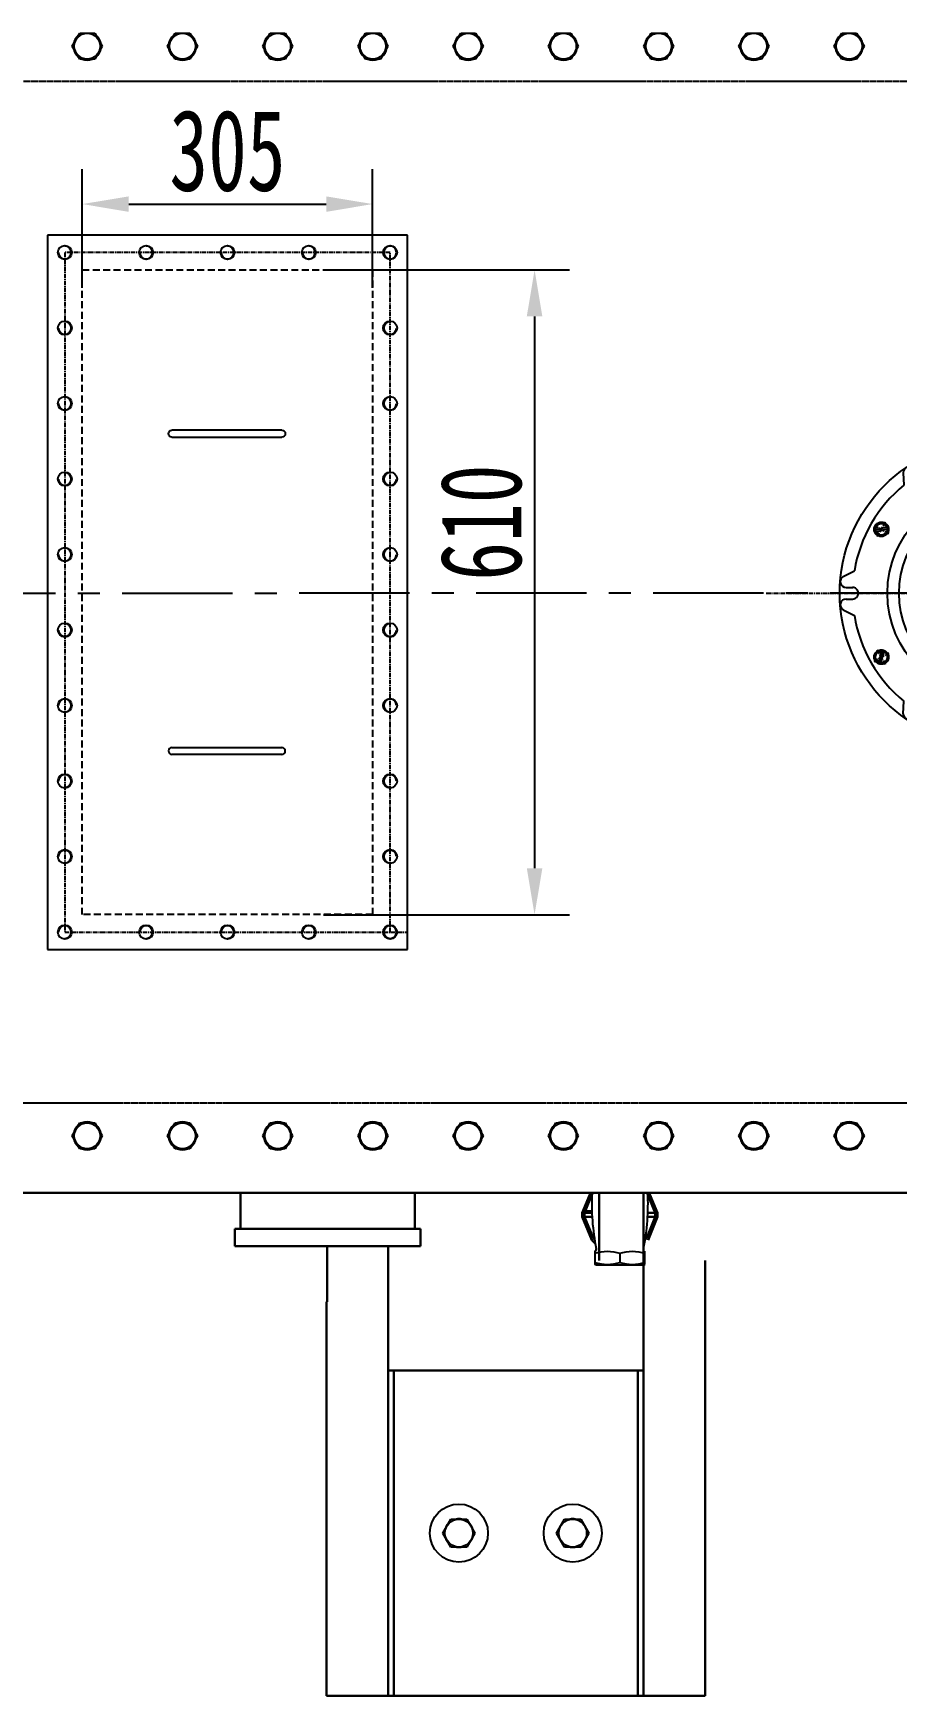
# Model space of a CAD drawing. Extents: x 54056 to 359947, y -41534 to 373650.
# Drawn here: x 79581 to 80325, y -40168 to -38737 of the extents above; entities that cross this region are included whole.
import ezdxf

# ---------------------------------------------------------------- set-up
doc = ezdxf.new("R2010")
doc.units = 0
doc.header["$LTSCALE"] = 3
doc.header["$MEASUREMENT"] = 0
for name, pattern in [('ACISOTGL', [3, 2, -1]), ('CENTER', [50.8, 31.75, -6.35, 6.35, -6.35]), ('CENTERX2', [20.32, 12.7, -2.54, 2.54, -2.54]), ('HIDDEN', [0.2, 0.1, -0.1])]:
    doc.linetypes.add(name, pattern=pattern)
doc.layers.get('0').update_dxf_attribs({"linetype": 'CONTINUOUS', "lineweight": 30})
doc.layers.get('DEFPOINTS').update_dxf_attribs({"linetype": 'CONTINUOUS', "lineweight": 20})
for name, color, linetype in [('02___PRT_ALL_AXES', 7, 'CONTINUOUS'), ('02__ASM_ALL_AXES', 7, 'CONTINUOUS'), ('1', 6, 'CENTER'), ('2细线层', 4, 'CONTINUOUS'), ('4', 4, 'CONTINUOUS'), ('ROUNDS', 7, 'CONTINUOUS'), ('THICK_LINE', 255, 'CONTINUOUS')]:
    doc.layers.add(name, color=color, linetype=linetype)
doc.layers.add('DIM', color=4, linetype='CONTINUOUS', lineweight=20)
doc.layers.add('标注、文本', color=3, linetype='CONTINUOUS', lineweight=25)
doc.styles.get("Standard").update_dxf_attribs({"font": 'STFANGSO.TTF', "width": 0.7})
doc.dimstyles.new('1-15', dxfattribs={"dimscale": 20, "dimtxt": 3.5, "dimasz": 2, "dimexe": 1.5, "dimexo": 0.5, "dimgap": 0.5, "dimtad": 1, "dimtoh": 1, "dimdec": 1, "dimdsep": 46, "dimtxsty": 'Standard', "dimcen": 2.5, "dimclrd": 3, "dimclre": 3, "dimclrt": 3, "dimadec": 0, "dimazin": 2, "dimtfac": 1, "dimtdec": 1, "dimtmove": 0, "dimatfit": 2, "dimfxl": 1, "dimarcsym": 0})

# ---------------------------------------------------------------- blocks, each defined once
blk = doc.blocks.new('压力释放阀')
at = {"layer": '1', "color": 1, "linetype": 'CENTERX2', "lineweight": -3, "ltscale": 0.1}
for p, q in [((57156.8, -167760.2), (57156.8, -167475.7)), ((57149.5, -167507.9), (57164.1, -167507.9)), ((57055.3, -167559.3), (57067.9, -167566.6)), ((57057.9, -167569.2), (57065.2, -167556.6)), ((57258.4, -167559.3), (57245.8, -167566.6)), ((57248.5, -167556.6), (57255.8, -167569.2)), ((56962.5, -167617.9), (57351.2, -167617.9)), ((57065.2, -167679.2), (57057.9, -167666.6)), ((57255.8, -167666.6), (57248.5, -167679.2)), ((57055.3, -167676.6), (57067.9, -167669.3)), ((57258.4, -167676.6), (57245.8, -167669.3)), ((57164.1, -167727.9), (57149.5, -167727.9))]:
    blk.add_line(p, q, dxfattribs=at)
at = {"layer": '1'}
for p, q in [((57152.8, -167505), (57159.8, -167512)), ((57153.9, -167503.9), (57160.9, -167510.8)), ((57056.6, -167563.4), (57066.1, -167560.9)), ((57057, -167565), (57066.6, -167562.4)), ((57252.6, -167557.9), (57250.1, -167567.5)), ((57254.2, -167558.4), (57251.6, -167567.9)), ((57059.5, -167677.5), (57062.1, -167667.9)), ((57061.1, -167677.9), (57063.6, -167668.4)), ((57256.7, -167670.9), (57247.1, -167673.4)), ((57257.1, -167672.4), (57247.5, -167675)), ((57159.8, -167732), (57152.8, -167725)), ((57160.9, -167730.8), (57153.9, -167723.9))]:
    blk.add_line(p, q, dxfattribs=at)
for centre, radius in [((57156.8, -167507.9), 6.2), ((57156.8, -167507.9), 5), ((57061.6, -167562.9), 6.2), ((57061.6, -167562.9), 5), ((57252.1, -167562.9), 6.2), ((57252.1, -167562.9), 5), ((57061.6, -167672.9), 6.2), ((57061.6, -167672.9), 5), ((57252.1, -167672.9), 6.2), ((57252.1, -167672.9), 5), ((57156.8, -167727.9), 6.2), ((57156.8, -167727.9), 5)]:
    blk.add_circle(centre, radius, dxfattribs=at)
at = {"layer": '4'}
for p, q in [((57156.8, -167500.6), (57156.8, -167515.2)), ((57156.8, -167735.2), (57156.8, -167720.6))]:
    blk.add_line(p, q, dxfattribs=at)
at = {"layer": 'THICK_LINE', "color": 95, "linetype": 'Continuous'}
for p, q in [((57243.9, -167486.3), (57239.4, -167502.9)), ((57254, -167492.7), (57243.7, -167490)), ((57245, -167485.2), (57243.9, -167486.3)), ((57255.3, -167487.9), (57245, -167485.2)), ((57255.7, -167489.4), (57251.2, -167506)), ((57255.3, -167487.9), (57255.7, -167489.4)), ((57239.8, -167504.3), (57239.4, -167502.9)), ((57250.1, -167507.1), (57239.8, -167504.3)), ((57251.4, -167502.3), (57241.1, -167499.6)), ((57250.1, -167507.1), (57251.2, -167506))]:
    blk.add_line(p, q, dxfattribs=at)
for centre, radius, start, end in [((57259, -167499.2), 18, 148.9966, 181.0034), ((57248, -167488.6), 4.57, 131.2954, 197.0856), ((57236.1, -167493.1), 18, 328.9966, 1.0034), ((57250.9, -167489.4), 4.57, 312.9144, 18.7046), ((57244.2, -167502.9), 4.57, 132.9144, 198.7046), ((57247.1, -167503.7), 4.57, 311.2954, 17.5588)]:
    blk.add_arc(centre, radius, start, end, dxfattribs=at)
at = {"layer": '标注、文本'}
for p, q in [((57153.8, -167435.9), (57139.6, -167489.1)), ((57250.4, -167461.8), (57153.8, -167435.9)), ((57246.9, -167455.7), (57160, -167432.4)), ((57246, -167478.2), (57149.4, -167452.4)), ((57246.6, -167476.3), (57150, -167450.4)), ((57236.2, -167514.9), (57250.4, -167461.8)), ((57139.6, -167489.1), (57236.2, -167514.9)), ((57089.7, -167511.6), (57092.6, -167516.6)), ((57098.4, -167506.6), (57101.2, -167511.6)), ((57098.4, -167506.6), (57101.2, -167511.6)), ((57105.3, -167499.8), (57114.2, -167505.7)), ((57208.4, -167499.8), (57199.5, -167505.7)), ((57215.3, -167506.6), (57212.5, -167511.6)), ((57224, -167511.6), (57221.1, -167516.6)), ((57224, -167511.6), (57221.1, -167516.6)), ((57080.4, -167514.2), (57081, -167524.9)), ((57233.3, -167514.2), (57232.7, -167524.9)), ((57028.8, -167603.5), (57038.4, -167598.7)), ((57166.8, -167760.2), (57166.8, -167607.9)), ((57166.8, -167607.9), (57170.8, -167607.9)), ((57170.8, -167758.2), (57170.8, -167607.9)), ((57284.9, -167603.5), (57275.3, -167598.7)), ((57031.2, -167612.9), (57036.9, -167612.9)), ((57031.2, -167612.9), (57036.9, -167612.9)), ((57031.2, -167622.9), (57036.9, -167622.9)), ((57282.5, -167612.9), (57276.7, -167612.9)), ((57282.5, -167622.9), (57276.7, -167622.9)), ((57282.5, -167622.9), (57276.7, -167622.9)), ((57028.8, -167632.3), (57038.4, -167637.1)), ((57284.9, -167632.3), (57275.3, -167637.1)), ((57080.4, -167721.6), (57081, -167710.9)), ((57233.3, -167721.6), (57232.7, -167710.9)), ((57089.7, -167724.2), (57092.6, -167719.2)), ((57089.7, -167724.2), (57092.6, -167719.2)), ((57098.4, -167729.2), (57101.2, -167724.2)), ((57146.8, -167758.2), (57146.8, -167722.2)), ((57148.8, -167720.2), (57166.8, -167720.2)), ((57215.3, -167729.2), (57212.5, -167724.2)), ((57215.3, -167729.2), (57212.5, -167724.2)), ((57224, -167724.2), (57221.1, -167719.2)), ((57105.3, -167736), (57114.2, -167730.1)), ((57208.4, -167736), (57199.5, -167730.1)), ((57148.8, -167760.2), (57168.8, -167760.2))]:
    blk.add_line(p, q, dxfattribs=at)
for radius in [131, 90, 80, 60, 30, 6]:
    blk.add_circle((57156.8, -167617.9), radius, dxfattribs=at)
for centre, radius, start, end in [((57158.7, -167437.2), 5, 75, 165), ((57245.6, -167460.5), 5, 345, 75), ((57085.4, -167514.1), 5, 30, 180.9057), ((57096.8, -167514), 5, 208.806, 31.194), ((57102.7, -167504.1), 5, 59.0943, 210), ((57156.8, -167617.9), 120, 69.2011, 110.7989), ((57211, -167504.1), 5, 330, 120.9057), ((57216.8, -167514), 5, 148.806, 331.194), ((57228.3, -167514.1), 5, 359.0943, 150), ((57156.8, -167617.9), 120, 129.2011, 170.7989), ((57156.8, -167617.9), 120, 9.2011, 50.7989), ((57031.2, -167607.9), 5, 119.0943, 270), ((57282.5, -167607.9), 5, 270, 60.9057), ((57031.2, -167627.9), 5, 90, 240.9057), ((57036.8, -167617.9), 5, 268.806, 91.194), ((57276.8, -167617.9), 5, 88.806, 271.194), ((57282.5, -167627.9), 5, 299.0943, 90), ((57156.8, -167617.9), 120, 189.2011, 230.7989), ((57156.8, -167617.9), 120, 309.2011, 350.7989), ((57085.4, -167721.7), 5, 179.0943, 330), ((57096.8, -167721.8), 5, 328.806, 151.194), ((57148.8, -167722.2), 2, 90, 180), ((57216.8, -167721.8), 5, 28.806, 211.194), ((57228.3, -167721.7), 5, 210, 0.9057), ((57102.7, -167731.7), 5, 150, 300.9057), ((57156.8, -167617.9), 120, 249.2011, 290.7989), ((57211, -167731.7), 5, 239.0943, 30), ((57148.8, -167758.2), 2, 180, 270)]:
    blk.add_arc(centre, radius, start, end, dxfattribs=at)
at = {"layer": '标注、文本', "lineweight": -3, "ltscale": 0.1}
blk.add_arc((57168.8, -167758.2), 2, 270, 0, dxfattribs=at)
blk = doc.blocks.new('A$C279C5193')
at = {"layer": '2细线层', "ltscale": 5}
for points in [[(3, 6), (97.6, 6)], [(97.6, 0), (3, 0)]]:
    blk.add_lwpolyline(points, dxfattribs=at)
for centre, start, end in [((3, 3), 90, 270), ((97.6, 3), 270, 90)]:
    blk.add_arc(centre, 3.02, start, end, dxfattribs=at)
blk = doc.blocks.new('A$Ca25edfa1')
at = {"color": 2, "linetype": 'ACISOTGL', "lineweight": -3}
blk.add_lwpolyline([(-199.75, 122.52), (355.25, 122.52), (355.25, -127.48), (-199.75, -127.48)], close=True, dxfattribs=at)
at = {"color": 3}
for centre, start, end in [((-214.75, 137.52), 180, 90), ((-214.75, 137.52), 180, 90), ((-214.75, 137.52), 180, 90), ((-214.75, 137.52), 180, 90), ((-149.75, 137.52), 180, 90), ((-84.75, 137.52), 180, 90), ((-19.75, 137.52), 180, 90), ((45.25, 137.52), 90, 0), ((110.25, 137.52), 90, 0), ((175.25, 137.52), 90, 0), ((240.25, 137.52), 90, 0), ((305.25, 137.52), 90, 0), ((370.25, 137.52), 90, 0), ((370.25, 137.52), 90, 0), ((370.25, 137.52), 90, 0), ((-214.75, 67.52), 180, 90), ((370.25, 67.52), 90, 0), ((-214.75, -2.48), 180, 90), ((370.25, -2.48), 90, 0), ((-214.75, -72.48), 180, 90), ((370.25, -72.48), 90, 0), ((-214.75, -142.48), 180, 90), ((-214.75, -142.48), 270, 180), ((-214.75, -142.48), 270, 180), ((-214.75, -142.48), 270, 180), ((-214.75, -142.48), 270, 180), ((-214.75, -142.48), 270, 180), ((-149.75, -142.48), 270, 180), ((-84.75, -142.48), 270, 180), ((-19.75, -142.48), 270, 180), ((45.25, -142.48), 0, 270), ((110.25, -142.48), 0, 270), ((175.25, -142.48), 0, 270), ((240.25, -142.48), 0, 270), ((305.25, -142.48), 0, 270), ((370.25, -142.48), 90, 0), ((370.25, -142.48), 0, 270), ((370.25, -142.48), 0, 270), ((370.25, -142.48), 0, 270), ((370.25, -142.48), 0, 270)]:
    blk.add_arc(centre, 5.2, start, end, dxfattribs=at)
at = {"layer": '1', "color": 1, "linetype": 'CENTERX2', "lineweight": -3, "ltscale": 0.1}
for p, q in [((370.25, 137.52), (-214.75, 137.52)), ((-214.75, 137.52), (-214.75, -157.48)), ((370.25, -142.48), (370.25, 137.52)), ((-214.75, -142.48), (370.25, -142.48))]:
    blk.add_line(p, q, dxfattribs=at)
at = {"layer": '2细线层', "ltscale": 5}
for p, q in [((385.25, 152.52), (-229.75, 152.52)), ((-229.75, 152.52), (-229.75, -157.48)), ((385.25, -157.48), (385.25, 152.52)), ((-229.75, -157.48), (385.25, -157.48))]:
    blk.add_line(p, q, dxfattribs=at)
for centre in [(-214.75, 137.52), (-214.75, 137.52), (-214.75, 137.52), (-214.75, 137.52), (-149.75, 137.52), (-84.75, 137.52), (-19.75, 137.52), (45.25, 137.52), (110.25, 137.52), (175.25, 137.52), (240.25, 137.52), (305.25, 137.52), (370.25, 137.52), (370.25, 137.52), (370.25, 137.52), (-214.75, 67.52), (370.25, 67.52), (-214.75, -2.48), (370.25, -2.48), (-214.75, -72.48), (370.25, -72.48), (-214.75, -142.48), (-214.75, -142.48), (-214.75, -142.48), (-214.75, -142.48), (-214.75, -142.48), (-214.75, -142.48), (-149.75, -142.48), (-84.75, -142.48), (-19.75, -142.48), (45.25, -142.48), (110.25, -142.48), (175.25, -142.48), (240.25, -142.48), (305.25, -142.48), (370.25, -142.48), (370.25, -142.48), (370.25, -142.48), (370.25, -142.48), (370.25, -142.48)]:
    blk.add_circle(centre, 6, dxfattribs=at)
at = {"layer": '标注、文本', "rotation": 90.00000000000001}
blk.add_blockref('A$C279C5193', (-55.79, -52.24), dxfattribs=at)
at = {"layer": '标注、文本', "xscale": -1, "rotation": 270}
blk.add_blockref('A$C279C5193', (211.29, -52.24), dxfattribs=at)
blk = doc.blocks.new('*D114')
at = {"color": 3, "linetype": 'ByBlock', "lineweight": -2, "transparency": 16777216}
for p, q in [((79623.5, -38956.1), (79623.5, -38854.1)), ((79873.5, -38956.1), (79873.5, -38854.1)), ((79663.5, -38884.1), (79833.5, -38884.1))]:
    blk.add_line(p, q, dxfattribs=at)
at = {"color": 3, "linetype": 'ByBlock', "transparency": 16777216}
for points in [[(79663.5, -38877.5), (79663.5, -38890.8), (79623.5, -38884.1)], [(79833.5, -38877.5), (79833.5, -38890.8), (79873.5, -38884.1)]]:
    blk.add_solid(points, dxfattribs=at)
at = {"layer": 'DEFPOINTS', "color": 0, "linetype": 'ByBlock', "transparency": 16777216}
for p in [(79873.5, -38884.1), (79623.5, -38966.1), (79873.5, -38966.1)]:
    blk.add_point(p, dxfattribs=at)
at = {"color": 3, "linetype": 'ByBlock', "lineweight": 30, "transparency": 16777216, "insert": (79748.5, -38838.3), "char_height": 70, "attachment_point": 5}
blk.add_mtext('305', dxfattribs=at)
blk = doc.blocks.new('*D115')
at = {"color": 3, "linetype": 'ByBlock', "lineweight": -2, "transparency": 16777216}
for p, q in [((79831.1, -38940.8), (80042.9, -38940.8)), ((80012.9, -38980.8), (80012.9, -39455.8)), ((79831.1, -39495.8), (80042.9, -39495.8))]:
    blk.add_line(p, q, dxfattribs=at)
at = {"color": 3, "linetype": 'ByBlock', "transparency": 16777216}
for points in [[(80006.2, -38980.8), (80019.6, -38980.8), (80012.9, -38940.8)], [(80006.2, -39455.8), (80019.6, -39455.8), (80012.9, -39495.8)]]:
    blk.add_solid(points, dxfattribs=at)
at = {"layer": 'DEFPOINTS', "color": 0, "linetype": 'ByBlock', "transparency": 16777216}
for p in [(79821.1, -38940.8), (79821.1, -39495.8), (80012.9, -39495.8)]:
    blk.add_point(p, dxfattribs=at)
at = {"color": 3, "linetype": 'ByBlock', "lineweight": 30, "transparency": 16777216, "insert": (79967, -39158.3), "char_height": 70, "attachment_point": 5, "rotation": 90}
blk.add_mtext('610', dxfattribs=at)

msp = doc.modelspace()

# ---------------------------------------------------------------- linework, layer by layer
at = {"color": 7, "linetype": 'Continuous'}
for p, q in [((79425.74, -39735.17), (81387.74, -39735.17)), ((79759.74, -39735.17), (79759.74, -39766.17)), ((79909.74, -39735.17), (79909.74, -39766.17)), ((80061, -39735.174), (80053.852, -39752.43)), ((80055.852, -39752.43), (80062.463, -39736.471)), ((80068.497, -39793.385), (80068.497, -39735.17)), ((80106.74, -40168.17), (80106.74, -39735.17)), ((80110.242, -39736.474), (80116.852, -39752.434)), ((80118.852, -39752.434), (80111.704, -39735.174)), ((80053.851, -39755.93), (80053.852, -39752.43)), ((80053.851, -39755.93), (80062.131, -39775.924)), ((80055.852, -39752.43), (80055.851, -39755.93)), ((80063.546, -39774.51), (80055.851, -39755.93)), ((80055.851, -39755.93), (80058.851, -39755.931)), ((80055.852, -39752.43), (80058.852, -39752.431)), ((80058.851, -39755.931), (80062.632, -39755.931)), ((80058.852, -39752.431), (80062.404, -39752.431)), ((80116.851, -39755.934), (80109.154, -39774.513)), ((80116.851, -39755.935), (80110.071, -39755.934)), ((80116.852, -39752.435), (80110.299, -39752.434)), ((80110.568, -39775.927), (80118.851, -39755.934)), ((80116.851, -39755.934), (80116.852, -39752.434)), ((80118.852, -39752.434), (80118.851, -39755.934)), ((79754.74, -39766.17), (79754.74, -39781.17)), ((79914.74, -39766.17), (79754.74, -39766.17)), ((79914.74, -39766.17), (79914.74, -39781.17)), ((79914.74, -39781.17), (79754.74, -39781.17)), ((79834.24, -39829.17), (79834.24, -39781.17)), ((79886.74, -39781.17), (79886.74, -40168.17)), ((80064.606, -39778.399), (80062.131, -39775.924)), ((80063.546, -39774.51), (80064.456, -39773.6)), ((80063.546, -39774.51), (80064.791, -39775.755)), ((80064.606, -39778.399), (80065.242, -39778.662)), ((80107.909, -39775.758), (80109.154, -39774.513)), ((80109.154, -39774.513), (80108.244, -39773.603)), ((80159.74, -40168.17), (80159.74, -39793.385)), ((79833.74, -39829.17), (79833.74, -40168.17)), ((79886.74, -39888.17), (79899.818, -39888.17)), ((79891.74, -39888.17), (79891.74, -40168.17)), ((79899.818, -39888.17), (80106.74, -39888.17)), ((80101.74, -40168.17), (80101.74, -39888.17)), ((79833.74, -40168.17), (80159.74, -40168.17))]:
    msp.add_line(p, q, dxfattribs=at)
at = {"color": 3, "linetype": 'Continuous'}
msp.add_line((80062.322, -39751.174), (80056.372, -39751.174), dxfattribs=at)
at = {"color": 7, "linetype": 'Continuous'}
for centre, radius, start, end in [((80064.003, -39783.697), 2, 296.561042, 11.38153), ((79947.74, -40028.17), 12.2, 140.001725, 159.690979), ((79947.74, -40028.17), 12.2, 79.974952, 99.736227), ((79947.74, -40028.17), 12.2, 20.36283, 40.252548), ((80045.74, -40028.17), 12.2, 140.001725, 159.690979), ((80045.74, -40028.17), 12.2, 79.974952, 99.736227), ((80045.74, -40028.17), 12.2, 20.36283, 40.252548), ((79947.74, -40028.17), 12.2, 200.341732, 220.089245), ((79947.74, -40028.17), 12.2, 260.180786, 279.887428), ((79947.74, -40028.17), 12.2, 319.849826, 339.645085), ((80045.74, -40028.17), 12.2, 200.341732, 220.089245), ((80045.74, -40028.17), 12.2, 260.180786, 279.887428), ((80045.74, -40028.17), 12.2, 319.849826, 339.645085)]:
    msp.add_arc(centre, radius, start, end, dxfattribs=at)
at = {"layer": '02___PRT_ALL_AXES', "color": 7, "linetype": 'Continuous'}
for p, q in [((79614.908, -38748.17), (79621.324, -38737.057)), ((79621.324, -38737.057), (79634.156, -38737.057)), ((79634.156, -38737.057), (79640.572, -38748.17)), ((79696.908, -38748.17), (79703.324, -38737.057)), ((79703.324, -38737.057), (79716.156, -38737.057)), ((79716.156, -38737.057), (79722.572, -38748.17)), ((79778.908, -38748.17), (79785.324, -38737.057)), ((79785.324, -38737.057), (79798.156, -38737.057)), ((79798.156, -38737.057), (79804.572, -38748.17)), ((79860.908, -38748.17), (79867.324, -38737.057)), ((79867.324, -38737.057), (79880.156, -38737.057)), ((79880.156, -38737.057), (79886.572, -38748.17)), ((79942.908, -38748.17), (79949.324, -38737.057)), ((79949.324, -38737.057), (79962.156, -38737.057)), ((79962.156, -38737.057), (79968.572, -38748.17)), ((80024.908, -38748.17), (80031.324, -38737.057)), ((80031.324, -38737.057), (80044.156, -38737.057)), ((80044.156, -38737.057), (80050.572, -38748.17)), ((80106.908, -38748.17), (80113.324, -38737.057)), ((80113.324, -38737.057), (80126.156, -38737.057)), ((80126.156, -38737.057), (80132.572, -38748.17)), ((80188.908, -38748.17), (80195.324, -38737.057)), ((80195.324, -38737.057), (80208.156, -38737.057)), ((80208.156, -38737.057), (80214.572, -38748.17)), ((80270.908, -38748.17), (80277.324, -38737.057)), ((80277.324, -38737.057), (80290.156, -38737.057)), ((80290.156, -38737.057), (80296.572, -38748.17)), ((79621.324, -38759.282), (79614.908, -38748.17)), ((79640.572, -38748.17), (79634.156, -38759.282)), ((79703.324, -38759.282), (79696.908, -38748.17)), ((79722.572, -38748.17), (79716.156, -38759.282)), ((79785.324, -38759.282), (79778.908, -38748.17)), ((79804.572, -38748.17), (79798.156, -38759.282)), ((79867.324, -38759.282), (79860.908, -38748.17)), ((79886.572, -38748.17), (79880.156, -38759.282)), ((79949.324, -38759.282), (79942.908, -38748.17)), ((79968.572, -38748.17), (79962.156, -38759.282)), ((80031.324, -38759.282), (80024.908, -38748.17)), ((80050.572, -38748.17), (80044.156, -38759.282)), ((80113.324, -38759.282), (80106.908, -38748.17)), ((80132.572, -38748.17), (80126.156, -38759.282)), ((80195.324, -38759.282), (80188.908, -38748.17)), ((80214.572, -38748.17), (80208.156, -38759.282)), ((80277.324, -38759.282), (80270.908, -38748.17)), ((80296.572, -38748.17), (80290.156, -38759.282)), ((79634.156, -38759.282), (79621.324, -38759.282)), ((79716.156, -38759.282), (79703.324, -38759.282)), ((79798.156, -38759.282), (79785.324, -38759.282)), ((79880.156, -38759.282), (79867.324, -38759.282)), ((79962.156, -38759.282), (79949.324, -38759.282)), ((80044.156, -38759.282), (80031.324, -38759.282)), ((80126.156, -38759.282), (80113.324, -38759.282)), ((80208.156, -38759.282), (80195.324, -38759.282)), ((80290.156, -38759.282), (80277.324, -38759.282)), ((79614.908, -39686.17), (79621.324, -39675.057)), ((79621.324, -39675.057), (79634.156, -39675.057)), ((79634.156, -39675.057), (79640.572, -39686.17)), ((79696.908, -39686.17), (79703.324, -39675.057)), ((79703.324, -39675.057), (79716.156, -39675.057)), ((79716.156, -39675.057), (79722.572, -39686.17)), ((79778.908, -39686.17), (79785.324, -39675.057)), ((79785.324, -39675.057), (79798.156, -39675.057)), ((79798.156, -39675.057), (79804.572, -39686.17)), ((79860.908, -39686.17), (79867.324, -39675.057)), ((79867.324, -39675.057), (79880.156, -39675.057)), ((79880.156, -39675.057), (79886.572, -39686.17)), ((79942.908, -39686.17), (79949.324, -39675.057)), ((79949.324, -39675.057), (79962.156, -39675.057)), ((79962.156, -39675.057), (79968.572, -39686.17)), ((80024.908, -39686.17), (80031.324, -39675.057)), ((80031.324, -39675.057), (80044.156, -39675.057)), ((80044.156, -39675.057), (80050.572, -39686.17)), ((80106.908, -39686.17), (80113.324, -39675.057)), ((80113.324, -39675.057), (80126.156, -39675.057)), ((80126.156, -39675.057), (80132.572, -39686.17)), ((80188.908, -39686.17), (80195.324, -39675.057)), ((80195.324, -39675.057), (80208.156, -39675.057)), ((80208.156, -39675.057), (80214.572, -39686.17)), ((80270.908, -39686.17), (80277.324, -39675.057)), ((80277.324, -39675.057), (80290.156, -39675.057)), ((80290.156, -39675.057), (80296.572, -39686.17)), ((79621.324, -39697.282), (79614.908, -39686.17)), ((79634.156, -39697.282), (79621.324, -39697.282)), ((79640.572, -39686.17), (79634.156, -39697.282)), ((79703.324, -39697.282), (79696.908, -39686.17)), ((79716.156, -39697.282), (79703.324, -39697.282)), ((79722.572, -39686.17), (79716.156, -39697.282)), ((79785.324, -39697.282), (79778.908, -39686.17)), ((79798.156, -39697.282), (79785.324, -39697.282)), ((79804.572, -39686.17), (79798.156, -39697.282)), ((79867.324, -39697.282), (79860.908, -39686.17)), ((79880.156, -39697.282), (79867.324, -39697.282)), ((79886.572, -39686.17), (79880.156, -39697.282)), ((79949.324, -39697.282), (79942.908, -39686.17)), ((79962.156, -39697.282), (79949.324, -39697.282)), ((79968.572, -39686.17), (79962.156, -39697.282)), ((80031.324, -39697.282), (80024.908, -39686.17)), ((80044.156, -39697.282), (80031.324, -39697.282)), ((80050.572, -39686.17), (80044.156, -39697.282)), ((80113.324, -39697.282), (80106.908, -39686.17)), ((80126.156, -39697.282), (80113.324, -39697.282)), ((80132.572, -39686.17), (80126.156, -39697.282)), ((80195.324, -39697.282), (80188.908, -39686.17)), ((80208.156, -39697.282), (80195.324, -39697.282)), ((80214.572, -39686.17), (80208.156, -39697.282)), ((80277.324, -39697.282), (80270.908, -39686.17)), ((80290.156, -39697.282), (80277.324, -39697.282)), ((80296.572, -39686.17), (80290.156, -39697.282)), ((80064.849, -39785.51), (80064.848, -39796.835)), ((80065.522, -39797.173), (80064.848, -39796.836)), ((80064.849, -39785.51), (80064.897, -39785.486)), ((80065.522, -39797.173), (80102.302, -39797.174)), ((80086.349, -39787.172), (80086.349, -39795.172)), ((80102.302, -39797.174), (80107.174, -39797.176)), ((80107.174, -39797.176), (80107.848, -39796.839)), ((80107.848, -39796.838), (80107.849, -39785.513)), ((79933.884, -40028.17), (79940.812, -40016.17)), ((79940.812, -40040.17), (79933.884, -40028.17)), ((79940.812, -40016.17), (79954.668, -40016.17)), ((79954.668, -40016.17), (79961.596, -40028.17)), ((79961.596, -40028.17), (79954.668, -40040.17)), ((80031.884, -40028.17), (80038.812, -40016.17)), ((80038.812, -40040.17), (80031.884, -40028.17)), ((80038.812, -40016.17), (80052.668, -40016.17)), ((80052.668, -40016.17), (80059.596, -40028.17)), ((80059.596, -40028.17), (80052.668, -40040.17)), ((79954.668, -40040.17), (79940.812, -40040.17)), ((80052.668, -40040.17), (80038.812, -40040.17))]:
    msp.add_line(p, q, dxfattribs=at)
for centre, radius in [((79627.74, -38748.17), 11.113), ((79709.74, -38748.17), 11.113), ((79791.74, -38748.17), 11.113), ((79873.74, -38748.17), 11.113), ((79955.74, -38748.17), 11.113), ((80037.74, -38748.17), 11.113), ((80119.74, -38748.17), 11.113), ((80201.74, -38748.17), 11.113), ((80283.74, -38748.17), 11.113), ((79627.74, -39686.17), 11.113), ((79709.74, -39686.17), 11.113), ((79791.74, -39686.17), 11.113), ((79873.74, -39686.17), 11.113), ((79955.74, -39686.17), 11.113), ((80037.74, -39686.17), 11.113), ((80119.74, -39686.17), 11.113), ((80201.74, -39686.17), 11.113), ((80283.74, -39686.17), 11.113), ((79947.74, -40028.17), 25), ((80045.74, -40028.17), 25), ((79947.74, -40028.17), 12), ((80045.74, -40028.17), 12)]:
    msp.add_circle(centre, radius, dxfattribs=at)
for centre, radius, start, end in [((79627.74, -38748.17), 12, 127.934617, 172.064893), ((79627.74, -38748.17), 12, 7.935107, 52.065383), ((79709.74, -38748.17), 12, 127.934617, 172.064893), ((79709.74, -38748.17), 12, 7.935107, 52.065383), ((79791.74, -38748.17), 12, 127.934617, 172.064893), ((79791.74, -38748.17), 12, 7.935107, 52.065383), ((79873.74, -38748.17), 12, 127.934617, 172.064893), ((79873.74, -38748.17), 12, 7.935107, 52.065383), ((79955.74, -38748.17), 12, 127.934617, 172.064893), ((79955.74, -38748.17), 12, 7.935107, 52.065383), ((80037.74, -38748.17), 12, 127.934617, 172.064893), ((80037.74, -38748.17), 12, 7.935107, 52.065383), ((80119.74, -38748.17), 12, 127.934617, 172.064893), ((80119.74, -38748.17), 12, 7.935107, 52.065383), ((80201.74, -38748.17), 12, 127.934617, 172.064893), ((80201.74, -38748.17), 12, 7.935107, 52.065383), ((80283.74, -38748.17), 12, 127.934617, 172.064893), ((80283.74, -38748.17), 12, 7.935107, 52.065383), ((79627.74, -38748.17), 12, 187.935107, 232.065383), ((79627.74, -38748.17), 12, 307.934617, 352.064893), ((79709.74, -38748.17), 12, 187.935107, 232.065383), ((79709.74, -38748.17), 12, 307.934617, 352.064893), ((79791.74, -38748.17), 12, 187.935107, 232.065383), ((79791.74, -38748.17), 12, 307.934617, 352.064893), ((79873.74, -38748.17), 12, 187.935107, 232.065383), ((79873.74, -38748.17), 12, 307.934617, 352.064893), ((79955.74, -38748.17), 12, 187.935107, 232.065383), ((79955.74, -38748.17), 12, 307.934617, 352.064893), ((80037.74, -38748.17), 12, 187.935107, 232.065383), ((80037.74, -38748.17), 12, 307.934617, 352.064893), ((80119.74, -38748.17), 12, 187.935107, 232.065383), ((80119.74, -38748.17), 12, 307.934617, 352.064893), ((80201.74, -38748.17), 12, 187.935107, 232.065383), ((80201.74, -38748.17), 12, 307.934617, 352.064893), ((80283.74, -38748.17), 12, 187.935107, 232.065383), ((80283.74, -38748.17), 12, 307.934617, 352.064893), ((79627.74, -38748.17), 12, 247.934617, 292.065383), ((79709.74, -38748.17), 12, 247.934617, 292.065383), ((79791.74, -38748.17), 12, 247.934617, 292.065383), ((79873.74, -38748.17), 12, 247.934617, 292.065383), ((79955.74, -38748.17), 12, 247.934617, 292.065383), ((80037.74, -38748.17), 12, 247.934617, 292.065383), ((80119.74, -38748.17), 12, 247.934617, 292.065383), ((80201.74, -38748.17), 12, 247.934617, 292.065383), ((80283.74, -38748.17), 12, 247.934617, 292.065383), ((79627.74, -39686.17), 12, 127.934617, 172.064893), ((79627.74, -39686.17), 12, 67.934617, 112.065383), ((79627.74, -39686.17), 12, 7.935107, 52.065383), ((79709.74, -39686.17), 12, 127.934617, 172.064893), ((79709.74, -39686.17), 12, 67.934617, 112.065383), ((79709.74, -39686.17), 12, 7.935107, 52.065383), ((79791.74, -39686.17), 12, 127.934617, 172.064893), ((79791.74, -39686.17), 12, 67.934617, 112.065383), ((79791.74, -39686.17), 12, 7.935107, 52.065383), ((79873.74, -39686.17), 12, 127.934617, 172.064893), ((79873.74, -39686.17), 12, 67.934617, 112.065383), ((79873.74, -39686.17), 12, 7.935107, 52.065383), ((79955.74, -39686.17), 12, 127.934617, 172.064893), ((79955.74, -39686.17), 12, 67.934617, 112.065383), ((79955.74, -39686.17), 12, 7.935107, 52.065383), ((80037.74, -39686.17), 12, 127.934617, 172.064893), ((80037.74, -39686.17), 12, 67.934617, 112.065383), ((80037.74, -39686.17), 12, 7.935107, 52.065383), ((80119.74, -39686.17), 12, 127.934617, 172.064893), ((80119.74, -39686.17), 12, 67.934617, 112.065383), ((80119.74, -39686.17), 12, 7.935107, 52.065383), ((80201.74, -39686.17), 12, 127.934617, 172.064893), ((80201.74, -39686.17), 12, 67.934617, 112.065383), ((80201.74, -39686.17), 12, 7.935107, 52.065383), ((80283.74, -39686.17), 12, 127.934617, 172.064893), ((80283.74, -39686.17), 12, 67.934617, 112.065383), ((80283.74, -39686.17), 12, 7.935107, 52.065383), ((79627.74, -39686.17), 12, 187.935107, 232.065383), ((79627.74, -39686.17), 12, 247.934617, 292.065383), ((79627.74, -39686.17), 12, 307.934617, 352.064893), ((79709.74, -39686.17), 12, 187.935107, 232.065383), ((79709.74, -39686.17), 12, 247.934617, 292.065383), ((79709.74, -39686.17), 12, 307.934617, 352.064893), ((79791.74, -39686.17), 12, 187.935107, 232.065383), ((79791.74, -39686.17), 12, 247.934617, 292.065383), ((79791.74, -39686.17), 12, 307.934617, 352.064893), ((79873.74, -39686.17), 12, 187.935107, 232.065383), ((79873.74, -39686.17), 12, 247.934617, 292.065383), ((79873.74, -39686.17), 12, 307.934617, 352.064893), ((79955.74, -39686.17), 12, 187.935107, 232.065383), ((79955.74, -39686.17), 12, 247.934617, 292.065383), ((79955.74, -39686.17), 12, 307.934617, 352.064893), ((80037.74, -39686.17), 12, 187.935107, 232.065383), ((80037.74, -39686.17), 12, 247.934617, 292.065383), ((80037.74, -39686.17), 12, 307.934617, 352.064893), ((80119.74, -39686.17), 12, 187.935107, 232.065383), ((80119.74, -39686.17), 12, 247.934617, 292.065383), ((80119.74, -39686.17), 12, 307.934617, 352.064893), ((80201.74, -39686.17), 12, 187.935107, 232.065383), ((80201.74, -39686.17), 12, 247.934617, 292.065383), ((80201.74, -39686.17), 12, 307.934617, 352.064893), ((80283.74, -39686.17), 12, 187.935107, 232.065383), ((80283.74, -39686.17), 12, 247.934617, 292.065383), ((80283.74, -39686.17), 12, 307.934617, 352.064893), ((80257.252, -39744.796), 195.126, 177.17236, 191.38153), ((79915.452, -39744.772), 195.126, 348.610452, 2.820603)]:
    msp.add_arc(centre, radius, start, end, dxfattribs=at)
for points, knots in [([(80064.849, -39787.172), (80068.333, -39786.166), (80075.599, -39784.852), (80082.865, -39786.167), (80086.349, -39787.172)], [0, 0, 0, 0, 0.50000308, 1, 1, 1, 1]), ([(80064.849, -39795.172), (80068.332, -39796.178), (80075.598, -39797.492), (80082.865, -39796.178), (80086.349, -39795.172)], [0, 0, 0, 0, 0.49999697, 1, 1, 1, 1]), ([(80086.349, -39787.172), (80089.833, -39786.167), (80097.099, -39784.853), (80104.366, -39786.169), (80107.849, -39787.175)], [0, 0, 0, 0, 0.49999697, 1, 1, 1, 1]), ([(80086.349, -39795.172), (80089.832, -39796.179), (80097.098, -39797.494), (80104.365, -39796.18), (80107.849, -39795.175)], [0, 0, 0, 0, 0.50000308, 1, 1, 1, 1])]:
    msp.add_open_spline(points, degree=3, knots=knots, dxfattribs=at)
at = {"layer": '02__ASM_ALL_AXES', "color": 1, "linetype": 'CENTER'}
msp.add_line((79048.087, -39219.095), (82660.255, -39218.17), dxfattribs=at)
at = {"layer": 'ROUNDS', "color": 8, "linetype": 'HIDDEN'}
msp.add_lwpolyline([(79512.74, -38778.17), (81300.74, -38778.17, -0.41421356), (81316.74, -38794.17), (81316.74, -39642.17, -0.41421356), (81300.74, -39658.17), (79512.74, -39658.17, -0.41421356), (79496.74, -39642.17), (79496.74, -38794.17, -0.41421356)], format="xyb", close=True, dxfattribs=at)

# ---------------------------------------------------------------- block references
at = {"layer": 'DIM', "color": 2, "rotation": 90}
msp.add_blockref('A$Ca25edfa1', (79746.005, -39296.04), dxfattribs=at)
at = {"layer": '标注、文本'}
msp.add_blockref('压力释放阀', (23249.896, 128398.821), dxfattribs=at)

# ---------------------------------------------------------------- dimensions: what is measured, and where the dimension line sits
at = {"color": 1, "linetype": 'ByBlock', "lineweight": 30}
dim = msp.add_linear_dim(base=(79873.485, -38884.13), p1=(79623.485, -38966.14), p2=(79873.485, -38966.14), text='305', dimstyle='1-15', dxfattribs=at)
dim.commit()
dim.dimension.update_dxf_attribs({"geometry": '*D114', "text_midpoint": (79748.485, -38838.282)})
dim = msp.add_linear_dim(base=(80012.885, -39495.79), p1=(79821.135, -38940.79), p2=(79821.135, -39495.79), angle=90, text='610', dimstyle='1-15', dxfattribs=at)
dim.commit()
dim.dimension.update_dxf_attribs({"geometry": '*D115', "text_midpoint": (80012.885, -39158.29), "dimtype": 160})

doc.saveas('drawing.dxf')
